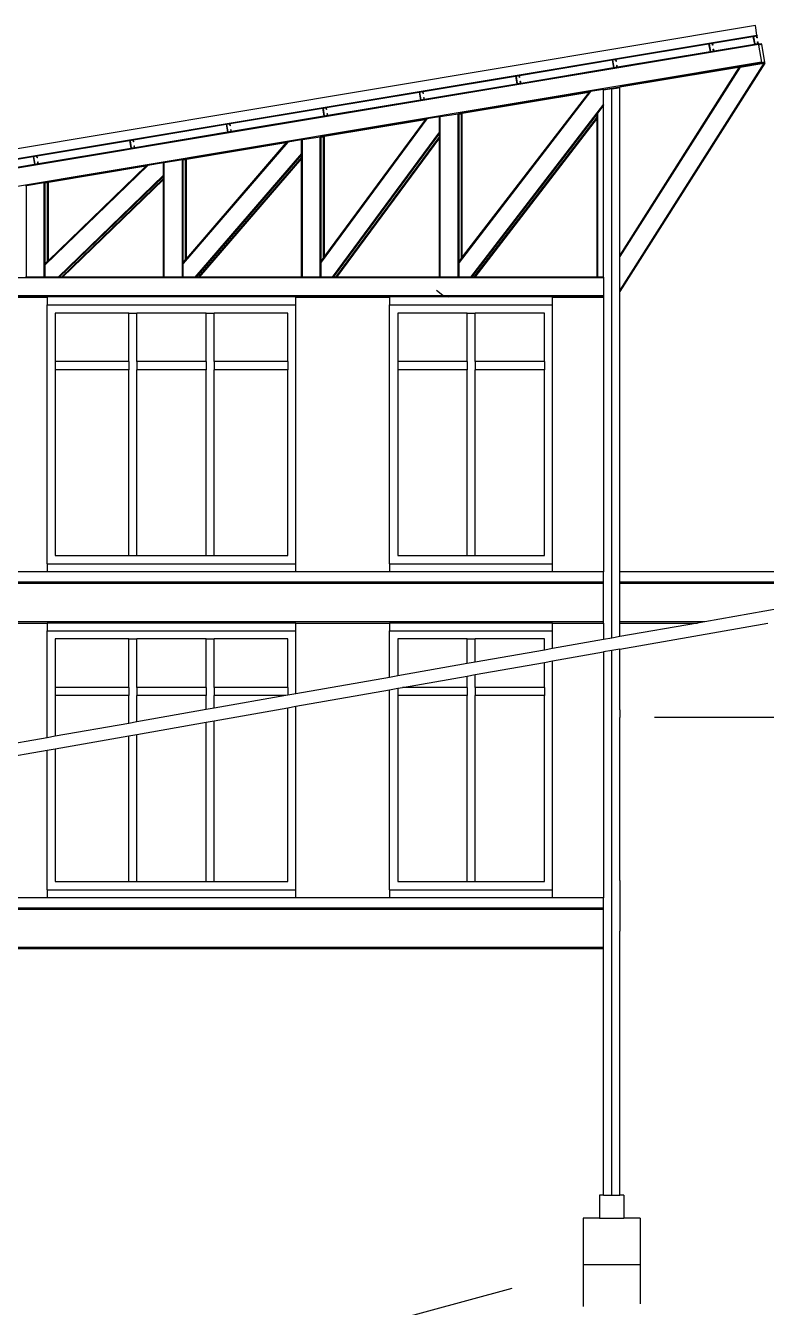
# Model space of a CAD drawing. Extents: x -53 to 53, y -13 to 12.
# Drawn here: x -14.41 to -5.32, y -3.5 to 12.21 of the extents above; entities that cross this region are included whole.
import ezdxf

# ---------------------------------------------------------------- set-up
doc = ezdxf.new("R2010")
doc.units = 0
doc.layers.get('0').update_dxf_attribs({"linetype": 'CONTINUOUS'})

msp = doc.modelspace()

# ---------------------------------------------------------------- linework, layer by layer
for p, q in [((-5.455, 12.215), (-22.677, 9.344)), ((-5.435, 12.096), (-5.455, 12.215)), ((-22.657, 9.226), (-5.435, 12.096)), ((-5.416, 11.982), (-22.523, 9.131)), ((-7.162, 11.803), (-6.028, 11.992)), ((-5.979, 12), (-6.028, 11.992)), ((-6.028, 11.992), (-6.011, 11.893)), ((-5.983, 11.994), (-6.022, 11.988)), ((-6.022, 11.988), (-6.007, 11.899)), ((-5.979, 11.975), (-5.983, 11.994)), ((-5.979, 12), (-5.484, 12.083)), ((-5.974, 11.975), (-5.979, 12)), ((-5.974, 11.975), (-5.979, 11.975)), ((-5.467, 11.984), (-5.962, 11.901)), ((-5.434, 12.091), (-5.484, 12.083)), ((-5.484, 12.083), (-5.467, 11.984)), ((-5.438, 12.085), (-5.478, 12.078)), ((-5.478, 12.078), (-5.463, 11.99)), ((-5.467, 11.984), (-5.418, 11.992)), ((-5.463, 11.99), (-5.424, 11.996)), ((-5.435, 12.065), (-5.438, 12.085)), ((-5.435, 12.096), (-5.434, 12.091)), ((-5.43, 12.066), (-5.435, 12.065)), ((-5.43, 12.066), (-5.434, 12.091)), ((-5.427, 12.016), (-5.422, 12.017)), ((-5.424, 11.996), (-5.427, 12.016)), ((-5.418, 11.992), (-5.422, 12.017)), ((-5.417, 11.986), (-5.418, 11.992)), ((-5.378, 11.992), (-5.417, 11.986)), ((-5.417, 11.986), (-5.416, 11.982)), ((-5.416, 11.982), (-5.415, 11.976)), ((-5.376, 11.982), (-5.415, 11.976)), ((-5.415, 11.976), (-5.38, 11.765)), ((-5.376, 11.982), (-5.378, 11.992)), ((-5.34, 11.765), (-5.376, 11.982)), ((-8.346, 11.605), (-7.212, 11.795)), ((-7.162, 11.803), (-7.212, 11.795)), ((-7.212, 11.795), (-7.195, 11.696)), ((-7.166, 11.797), (-7.206, 11.79)), ((-7.206, 11.79), (-7.191, 11.702)), ((-7.163, 11.777), (-7.166, 11.797)), ((-7.158, 11.778), (-7.162, 11.803)), ((-6.011, 11.893), (-7.146, 11.704)), ((-6.011, 11.893), (-5.962, 11.901)), ((-6.007, 11.899), (-5.968, 11.906)), ((-5.971, 11.925), (-5.966, 11.926)), ((-5.968, 11.906), (-5.971, 11.925)), ((-5.962, 11.901), (-5.966, 11.926)), ((-5.38, 11.765), (-21.183, 9.131)), ((-7.195, 11.696), (-8.329, 11.507)), ((-7.195, 11.696), (-7.146, 11.704)), ((-7.191, 11.702), (-7.152, 11.708)), ((-7.158, 11.778), (-7.163, 11.777)), ((-7.155, 11.728), (-7.15, 11.729)), ((-7.152, 11.708), (-7.155, 11.728)), ((-7.146, 11.704), (-7.15, 11.729)), ((-5.378, 11.755), (-7.117, 11.466)), ((-5.338, 11.755), (-7.116, 11.459)), ((-5.339, 11.755), (-7.116, 8.954)), ((-5.352, 11.753), (-7.116, 8.972)), ((-5.643, 11.704), (-7.116, 9.384)), ((-5.656, 11.702), (-7.116, 9.402)), ((-5.656, 11.702), (-5.643, 11.704)), ((-5.643, 11.704), (-5.352, 11.753)), ((-5.379, 11.759), (-5.38, 11.765)), ((-5.34, 11.765), (-5.379, 11.759)), ((-5.378, 11.755), (-5.379, 11.759)), ((-5.352, 11.753), (-5.339, 11.755)), ((-5.338, 11.755), (-5.34, 11.765)), ((-5.339, 11.755), (-5.338, 11.755)), ((-5.339, 11.755), (-5.338, 11.755)), ((-5.339, 11.755), (-5.338, 11.755)), ((-5.339, 11.755), (-5.338, 11.755)), ((-5.339, 11.755), (-5.338, 11.755)), ((-5.339, 11.755), (-5.338, 11.755)), ((-5.339, 11.755), (-5.338, 11.755)), ((-5.339, 11.755), (-5.338, 11.755)), ((-5.339, 11.755), (-5.338, 11.755)), ((-5.339, 11.755), (-5.338, 11.755)), ((-5.339, 11.755), (-5.338, 11.755)), ((-5.339, 11.755), (-5.338, 11.755)), ((-9.53, 11.408), (-8.395, 11.597)), ((-8.379, 11.499), (-9.513, 11.31)), ((-8.346, 11.605), (-8.395, 11.597)), ((-8.395, 11.597), (-8.379, 11.499)), ((-8.35, 11.6), (-8.389, 11.593)), ((-8.389, 11.593), (-8.375, 11.504)), ((-8.379, 11.499), (-8.329, 11.507)), ((-8.375, 11.504), (-8.335, 11.511)), ((-8.347, 11.58), (-8.35, 11.6)), ((-8.342, 11.581), (-8.347, 11.58)), ((-8.342, 11.581), (-8.346, 11.605)), ((-8.339, 11.531), (-8.334, 11.532)), ((-8.335, 11.511), (-8.339, 11.531)), ((-8.329, 11.507), (-8.334, 11.532)), ((-10.713, 11.211), (-9.579, 11.4)), ((-9.53, 11.408), (-9.579, 11.4)), ((-9.579, 11.4), (-9.562, 11.301)), ((-9.534, 11.402), (-9.573, 11.396)), ((-9.573, 11.396), (-9.558, 11.307)), ((-9.558, 11.307), (-9.519, 11.314)), ((-9.53, 11.383), (-9.534, 11.402)), ((-9.525, 11.384), (-9.53, 11.408)), ((-9.525, 11.384), (-9.53, 11.383)), ((-9.522, 11.333), (-9.517, 11.334)), ((-9.519, 11.314), (-9.522, 11.333)), ((-9.513, 11.31), (-9.517, 11.334)), ((-7.477, 11.406), (-9.089, 9.312)), ((-7.491, 11.403), (-9.089, 11.137)), ((-7.497, 11.396), (-9.049, 9.38)), ((-7.497, 11.396), (-9.049, 11.137)), ((-7.491, 11.403), (-7.497, 11.396)), ((-7.477, 11.406), (-7.491, 11.403)), ((-7.318, 11.432), (-7.477, 11.406)), ((-7.318, 11.432), (-7.117, 11.466)), ((-7.316, 11.422), (-7.318, 11.432)), ((-7.216, 11.439), (-7.316, 11.422)), ((-7.316, 11.254), (-7.316, 11.422)), ((-7.216, 11.439), (-7.156, 11.449)), ((-7.216, 4.706), (-7.216, 11.439)), ((-7.156, 11.449), (-7.116, 11.456)), ((-7.156, 11.449), (-7.156, 11.449)), ((-7.116, 11.459), (-7.117, 11.466)), ((-7.116, 11.456), (-7.116, 11.459)), ((-7.116, 9.402), (-7.116, 11.456)), ((-7.116, 11.456), (-7.116, 11.456)), ((-11.897, 11.014), (-10.763, 11.203)), ((-10.713, 11.211), (-10.763, 11.203)), ((-10.763, 11.203), (-10.746, 11.104)), ((-10.717, 11.205), (-10.757, 11.199)), ((-10.757, 11.199), (-10.742, 11.11)), ((-10.714, 11.185), (-10.717, 11.205)), ((-10.709, 11.186), (-10.714, 11.185)), ((-10.709, 11.186), (-10.713, 11.211)), ((-9.562, 11.301), (-10.697, 11.112)), ((-9.562, 11.301), (-9.513, 11.31)), ((-7.316, 11.254), (-8.95, 9.131)), ((-7.316, 11.238), (-7.386, 11.146)), ((-7.316, 11.238), (-7.316, 11.254)), ((-7.316, 9.131), (-7.316, 11.238)), ((-13.081, 10.816), (-11.946, 11.005)), ((-11.897, 11.014), (-11.946, 11.005)), ((-11.946, 11.005), (-11.93, 10.907)), ((-11.901, 11.008), (-11.941, 11.001)), ((-11.941, 11.001), (-11.926, 10.913)), ((-11.898, 10.988), (-11.901, 11.008)), ((-11.893, 10.989), (-11.897, 11.014)), ((-10.746, 11.104), (-11.88, 10.915)), ((-9.485, 11.071), (-10.781, 9.317)), ((-9.499, 11.069), (-10.781, 10.855)), ((-10.746, 11.104), (-10.697, 11.112)), ((-10.742, 11.11), (-10.703, 11.116)), ((-9.504, 11.061), (-10.741, 9.387)), ((-9.504, 11.061), (-10.741, 10.855)), ((-10.706, 11.136), (-10.701, 11.137)), ((-10.703, 11.116), (-10.706, 11.136)), ((-10.697, 11.112), (-10.701, 11.137)), ((-9.499, 11.069), (-9.504, 11.061)), ((-9.485, 11.071), (-9.499, 11.069)), ((-9.329, 11.097), (-9.485, 11.071)), ((-9.329, 11.097), (-9.319, 11.099)), ((-9.329, 10.912), (-9.329, 11.097)), ((-9.319, 11.099), (-9.098, 11.135)), ((-9.319, 9.131), (-9.319, 11.099)), ((-9.098, 11.135), (-9.089, 11.137)), ((-9.098, 9.131), (-9.098, 11.135)), ((-9.089, 11.13), (-9.089, 11.137)), ((-9.089, 11.13), (-9.058, 11.135)), ((-9.089, 9.328), (-9.089, 11.13)), ((-9.058, 11.135), (-9.049, 11.137)), ((-9.058, 9.367), (-9.058, 11.135)), ((-9.049, 9.38), (-9.049, 11.137)), ((-7.396, 11.134), (-8.937, 9.131)), ((-7.396, 11.098), (-8.91, 9.131)), ((-7.396, 11.082), (-8.897, 9.131)), ((-7.386, 11.146), (-7.396, 11.134)), ((-7.396, 11.098), (-7.396, 11.134)), ((-7.396, 11.082), (-7.396, 11.098)), ((-7.396, 9.131), (-7.396, 11.082)), ((-7.386, 9.131), (-7.386, 11.146)), ((-11.93, 10.907), (-13.064, 10.718)), ((-11.93, 10.907), (-11.88, 10.915)), ((-11.926, 10.913), (-11.886, 10.919)), ((-11.893, 10.989), (-11.898, 10.988)), ((-11.89, 10.939), (-11.885, 10.94)), ((-11.886, 10.919), (-11.89, 10.939)), ((-11.88, 10.915), (-11.885, 10.94)), ((-11.011, 10.817), (-10.791, 10.853)), ((-10.791, 10.853), (-10.781, 10.855)), ((-10.791, 9.131), (-10.791, 10.853)), ((-10.781, 10.848), (-10.781, 10.855)), ((-10.781, 10.848), (-10.751, 10.853)), ((-10.781, 9.333), (-10.781, 10.848)), ((-10.751, 10.853), (-10.741, 10.855)), ((-10.751, 9.374), (-10.751, 10.853)), ((-10.741, 9.387), (-10.741, 10.855)), ((-9.329, 10.912), (-10.644, 9.131)), ((-9.329, 10.895), (-10.632, 9.131)), ((-9.329, 10.857), (-10.604, 9.131)), ((-9.329, 10.912), (-9.321, 10.906)), ((-9.329, 10.895), (-9.329, 10.912)), ((-9.321, 10.906), (-9.329, 10.895)), ((-9.329, 10.857), (-9.329, 10.895)), ((-9.329, 10.841), (-9.329, 10.857)), ((-14.264, 10.619), (-13.13, 10.808)), ((-13.113, 10.71), (-14.248, 10.52)), ((-13.081, 10.816), (-13.13, 10.808)), ((-13.13, 10.808), (-13.113, 10.71)), ((-13.085, 10.811), (-13.124, 10.804)), ((-13.124, 10.804), (-13.109, 10.715)), ((-13.113, 10.71), (-13.064, 10.718)), ((-13.109, 10.715), (-13.07, 10.722)), ((-13.081, 10.791), (-13.085, 10.811)), ((-13.076, 10.792), (-13.081, 10.816)), ((-13.076, 10.792), (-13.081, 10.791)), ((-13.073, 10.742), (-13.068, 10.742)), ((-13.07, 10.722), (-13.073, 10.742)), ((-13.064, 10.718), (-13.068, 10.742)), ((-11.191, 10.787), (-12.474, 9.3)), ((-11.206, 10.784), (-12.474, 10.573)), ((-11.213, 10.776), (-12.434, 9.361)), ((-11.213, 10.776), (-12.434, 10.573)), ((-11.206, 10.784), (-11.213, 10.776)), ((-11.191, 10.787), (-11.206, 10.784)), ((-11.021, 10.815), (-11.191, 10.787)), ((-11.021, 10.815), (-11.011, 10.817)), ((-11.021, 10.646), (-11.021, 10.815)), ((-11.011, 9.131), (-11.011, 10.817)), ((-9.329, 10.841), (-10.592, 9.131)), ((-9.329, 9.131), (-9.329, 10.841)), ((-15.448, 10.422), (-14.314, 10.611)), ((-14.264, 10.619), (-14.314, 10.611)), ((-14.314, 10.611), (-14.297, 10.512)), ((-14.268, 10.613), (-14.308, 10.607)), ((-14.308, 10.607), (-14.293, 10.518)), ((-14.265, 10.594), (-14.268, 10.613)), ((-14.26, 10.594), (-14.265, 10.594)), ((-14.26, 10.594), (-14.264, 10.619)), ((-14.257, 10.544), (-14.252, 10.545)), ((-14.254, 10.525), (-14.257, 10.544)), ((-14.248, 10.52), (-14.252, 10.545)), ((-12.714, 10.533), (-12.905, 10.501)), ((-12.704, 10.534), (-12.714, 10.533)), ((-12.714, 10.38), (-12.714, 10.533)), ((-12.483, 10.571), (-12.704, 10.534)), ((-12.704, 9.131), (-12.704, 10.534)), ((-12.474, 10.573), (-12.483, 10.571)), ((-12.483, 9.131), (-12.483, 10.571)), ((-12.474, 10.566), (-12.474, 10.573)), ((-12.443, 10.571), (-12.474, 10.566)), ((-12.474, 9.315), (-12.474, 10.566)), ((-12.434, 10.573), (-12.443, 10.571)), ((-12.443, 9.35), (-12.443, 10.571)), ((-12.434, 9.361), (-12.434, 10.573)), ((-11.021, 10.646), (-12.328, 9.131)), ((-11.021, 10.631), (-12.315, 9.131)), ((-11.021, 10.6), (-12.288, 9.131)), ((-11.021, 10.585), (-12.275, 9.131)), ((-11.021, 10.631), (-11.021, 10.646)), ((-11.021, 10.6), (-11.021, 10.631)), ((-11.021, 10.585), (-11.021, 10.6)), ((-11.021, 9.131), (-11.021, 10.585)), ((-14.297, 10.512), (-15.432, 10.323)), ((-14.297, 10.512), (-14.248, 10.52)), ((-14.293, 10.518), (-14.254, 10.525)), ((-12.905, 10.501), (-14.166, 9.284)), ((-12.923, 10.498), (-14.166, 10.291)), ((-12.931, 10.49), (-14.126, 9.337)), ((-12.931, 10.49), (-14.126, 10.291)), ((-12.714, 10.38), (-14.007, 9.131)), ((-12.923, 10.498), (-12.931, 10.49)), ((-12.905, 10.501), (-12.923, 10.498)), ((-12.714, 10.366), (-12.714, 10.38)), ((-14.396, 10.252), (-14.406, 10.251)), ((-14.176, 10.289), (-14.396, 10.252)), ((-14.396, 9.131), (-14.396, 10.252)), ((-14.166, 10.291), (-14.176, 10.289)), ((-14.176, 9.131), (-14.176, 10.289)), ((-14.166, 10.284), (-14.166, 10.291)), ((-14.136, 10.289), (-14.166, 10.284)), ((-14.166, 9.298), (-14.166, 10.284)), ((-14.126, 10.291), (-14.136, 10.289)), ((-14.136, 9.327), (-14.136, 10.289)), ((-14.126, 9.337), (-14.126, 10.291)), ((-12.714, 10.366), (-13.993, 9.131)), ((-12.714, 10.341), (-13.967, 9.131)), ((-12.714, 10.327), (-13.953, 9.131)), ((-12.714, 10.341), (-12.714, 10.366)), ((-12.714, 10.327), (-12.714, 10.341)), ((-12.714, 9.131), (-12.714, 10.327)), ((-14.136, 9.327), (-14.166, 9.298)), ((-14.166, 9.298), (-14.166, 9.284)), ((-14.166, 9.131), (-14.166, 9.284)), ((-14.126, 9.337), (-14.136, 9.327)), ((-12.443, 9.35), (-12.474, 9.315)), ((-12.474, 9.315), (-12.474, 9.3)), ((-12.474, 9.131), (-12.474, 9.3)), ((-12.434, 9.361), (-12.443, 9.35)), ((-10.751, 9.374), (-10.781, 9.333)), ((-10.781, 9.333), (-10.781, 9.317)), ((-10.781, 9.131), (-10.781, 9.317)), ((-10.741, 9.387), (-10.751, 9.374)), ((-9.058, 9.367), (-9.089, 9.328)), ((-9.089, 9.328), (-9.089, 9.312)), ((-9.089, 9.131), (-9.089, 9.312)), ((-9.049, 9.38), (-9.058, 9.367)), ((-7.116, 9.384), (-7.116, 9.402)), ((-7.116, 8.972), (-7.116, 9.384)), ((-7.316, 9.121), (-22.116, 9.121)), ((-14.396, 9.131), (-14.406, 9.131)), ((-14.176, 9.131), (-14.396, 9.131)), ((-14.166, 9.131), (-14.176, 9.131)), ((-14.007, 9.131), (-14.166, 9.131)), ((-14.007, 9.131), (-13.993, 9.131)), ((-13.967, 9.131), (-13.993, 9.131)), ((-13.953, 9.131), (-13.967, 9.131)), ((-12.714, 9.131), (-13.953, 9.131)), ((-12.704, 9.131), (-12.714, 9.131)), ((-12.483, 9.131), (-12.704, 9.131)), ((-12.474, 9.131), (-12.483, 9.131)), ((-12.328, 9.131), (-12.474, 9.131)), ((-12.328, 9.131), (-12.315, 9.131)), ((-12.288, 9.131), (-12.315, 9.131)), ((-12.275, 9.131), (-12.288, 9.131)), ((-11.021, 9.131), (-12.275, 9.131)), ((-11.011, 9.131), (-11.021, 9.131)), ((-10.791, 9.131), (-11.011, 9.131)), ((-10.781, 9.131), (-10.791, 9.131)), ((-10.644, 9.131), (-10.781, 9.131)), ((-10.644, 9.131), (-10.632, 9.131)), ((-10.604, 9.131), (-10.632, 9.131)), ((-10.592, 9.131), (-10.604, 9.131)), ((-9.329, 9.131), (-10.592, 9.131)), ((-9.319, 9.131), (-9.329, 9.131)), ((-9.098, 9.131), (-9.319, 9.131)), ((-9.089, 9.131), (-9.098, 9.131)), ((-8.95, 9.131), (-9.089, 9.131)), ((-8.95, 9.131), (-8.937, 9.131)), ((-8.91, 9.131), (-8.937, 9.131)), ((-8.897, 9.131), (-8.91, 9.131)), ((-7.396, 9.131), (-8.897, 9.131)), ((-7.386, 9.131), (-7.396, 9.131)), ((-7.316, 9.131), (-7.386, 9.131)), ((-7.316, 9.131), (-7.316, 9.121)), ((-7.316, 9.121), (-7.316, 8.901)), ((-9.365, 8.97), (-9.269, 8.896)), ((-7.116, 8.954), (-7.116, 8.972)), ((-7.316, 8.901), (-22.076, 8.901)), ((-7.316, 8.891), (-22.076, 8.891)), ((-15.291, 8.887), (-14.141, 8.887)), ((-14.141, 8.887), (-14.141, 8.791)), ((-11.091, 8.887), (-9.941, 8.887)), ((-11.091, 8.791), (-11.091, 8.887)), ((-9.941, 8.887), (-9.941, 8.791)), ((-9.276, 8.901), (-9.269, 8.896)), ((-9.276, 8.901), (-9.269, 8.896)), ((-9.276, 8.901), (-9.269, 8.896)), ((-9.276, 8.901), (-9.269, 8.896)), ((-9.276, 8.901), (-9.269, 8.896)), ((-9.276, 8.901), (-9.269, 8.896)), ((-9.276, 8.901), (-9.269, 8.896)), ((-9.269, 8.896), (-9.263, 8.891)), ((-9.269, 8.896), (-9.263, 8.891)), ((-9.269, 8.896), (-9.263, 8.891)), ((-9.269, 8.896), (-9.263, 8.891)), ((-9.236, 8.901), (-9.229, 8.896)), ((-9.236, 8.901), (-9.229, 8.896)), ((-9.236, 8.901), (-9.229, 8.896)), ((-9.236, 8.901), (-9.229, 8.896)), ((-9.236, 8.901), (-9.229, 8.896)), ((-9.236, 8.901), (-9.229, 8.896)), ((-9.236, 8.901), (-9.229, 8.896)), ((-9.236, 8.901), (-9.229, 8.896)), ((-9.236, 8.901), (-9.229, 8.896)), ((-9.236, 8.901), (-9.229, 8.896)), ((-9.236, 8.901), (-9.229, 8.896)), ((-9.236, 8.901), (-9.229, 8.896)), ((-9.229, 8.896), (-9.223, 8.891)), ((-9.229, 8.896), (-9.223, 8.891)), ((-9.229, 8.896), (-9.223, 8.891)), ((-9.229, 8.896), (-9.223, 8.891)), ((-9.229, 8.896), (-9.223, 8.891)), ((-9.229, 8.896), (-9.223, 8.891)), ((-9.229, 8.896), (-9.223, 8.891)), ((-9.229, 8.896), (-9.223, 8.891)), ((-9.229, 8.896), (-9.223, 8.891)), ((-9.229, 8.896), (-9.223, 8.891)), ((-9.229, 8.896), (-9.223, 8.891)), ((-9.229, 8.896), (-9.223, 8.891)), ((-7.941, 8.887), (-7.316, 8.887)), ((-7.941, 8.791), (-7.941, 8.887)), ((-7.316, 8.901), (-7.316, 8.891)), ((-7.316, 8.891), (-7.316, 8.887)), ((-7.316, 8.887), (-7.316, 5.517)), ((-7.116, 5.517), (-7.116, 8.954)), ((-14.141, 5.617), (-14.141, 8.791)), ((-14.141, 8.791), (-11.091, 8.791)), ((-13.141, 8.691), (-14.041, 8.691)), ((-14.041, 8.691), (-14.041, 8.097)), ((-13.141, 8.691), (-13.041, 8.691)), ((-13.141, 8.097), (-13.141, 8.691)), ((-13.041, 8.097), (-13.041, 8.691)), ((-12.191, 8.691), (-13.041, 8.691)), ((-12.191, 8.691), (-12.091, 8.691)), ((-12.191, 8.097), (-12.191, 8.691)), ((-12.091, 8.097), (-12.091, 8.691)), ((-11.191, 8.691), (-12.091, 8.691)), ((-11.191, 8.097), (-11.191, 8.691)), ((-11.091, 5.617), (-11.091, 8.791)), ((-9.941, 5.617), (-9.941, 8.791)), ((-9.941, 8.791), (-7.941, 8.791)), ((-8.991, 8.691), (-9.841, 8.691)), ((-9.841, 8.691), (-9.841, 8.097)), ((-8.991, 8.691), (-8.891, 8.691)), ((-8.991, 8.097), (-8.991, 8.691)), ((-8.041, 8.691), (-8.891, 8.691)), ((-8.891, 8.097), (-8.891, 8.691)), ((-8.041, 8.097), (-8.041, 8.691)), ((-7.941, 5.617), (-7.941, 8.791)), ((-13.141, 8.097), (-14.041, 8.097)), ((-14.041, 8.097), (-14.041, 7.997)), ((-13.141, 8.097), (-13.141, 7.997)), ((-12.191, 8.097), (-13.041, 8.097)), ((-13.041, 8.097), (-13.041, 7.997)), ((-12.191, 8.097), (-12.191, 7.997)), ((-11.191, 8.097), (-12.091, 8.097)), ((-12.091, 8.097), (-12.091, 7.997)), ((-11.191, 8.097), (-11.191, 7.997)), ((-8.991, 8.097), (-9.841, 8.097)), ((-9.841, 8.097), (-9.841, 7.997)), ((-8.991, 8.097), (-8.991, 7.997)), ((-8.041, 8.097), (-8.891, 8.097)), ((-8.891, 8.097), (-8.891, 7.997)), ((-8.041, 8.097), (-8.041, 7.997)), ((-13.141, 7.997), (-14.041, 7.997)), ((-14.041, 7.997), (-14.041, 5.717)), ((-13.141, 5.717), (-13.141, 7.997)), ((-12.191, 7.997), (-13.041, 7.997)), ((-13.041, 5.717), (-13.041, 7.997)), ((-12.191, 5.717), (-12.191, 7.997)), ((-11.191, 7.997), (-12.091, 7.997)), ((-12.091, 5.717), (-12.091, 7.997)), ((-11.191, 5.717), (-11.191, 7.997)), ((-8.991, 7.997), (-9.841, 7.997)), ((-9.841, 7.997), (-9.841, 5.717)), ((-8.991, 5.717), (-8.991, 7.997)), ((-8.041, 7.997), (-8.891, 7.997)), ((-8.891, 5.717), (-8.891, 7.997)), ((-8.041, 5.717), (-8.041, 7.997)), ((-14.041, 5.717), (-13.141, 5.717)), ((-13.141, 5.717), (-13.041, 5.717)), ((-13.041, 5.717), (-12.191, 5.717)), ((-12.191, 5.717), (-12.091, 5.717)), ((-12.091, 5.717), (-11.191, 5.717)), ((-9.841, 5.717), (-8.991, 5.717)), ((-8.991, 5.717), (-8.891, 5.717)), ((-8.891, 5.717), (-8.041, 5.717)), ((-14.141, 5.517), (-15.291, 5.517)), ((-14.141, 5.617), (-11.091, 5.617)), ((-14.141, 5.617), (-14.141, 5.517)), ((-11.091, 5.517), (-14.141, 5.517)), ((-11.091, 5.517), (-11.091, 5.617)), ((-9.941, 5.517), (-11.091, 5.517)), ((-9.941, 5.617), (-7.941, 5.617)), ((-9.941, 5.617), (-9.941, 5.517)), ((-7.941, 5.517), (-9.941, 5.517)), ((-7.941, 5.517), (-7.941, 5.617)), ((-7.316, 5.517), (-7.941, 5.517)), ((-7.316, 5.397), (-7.316, 5.517)), ((-7.116, 5.397), (-7.116, 5.517)), ((-2.616, 5.517), (-7.116, 5.517)), ((-22.116, 5.397), (-7.316, 5.397)), ((-22.116, 5.391), (-7.316, 5.391)), ((-7.316, 5.375), (-22.116, 5.375)), ((-7.316, 5.391), (-7.316, 5.397)), ((-7.316, 5.375), (-7.316, 5.391)), ((-7.316, 4.907), (-7.316, 5.375)), ((-7.116, 5.397), (-3.297, 5.397)), ((-7.116, 5.391), (-7.116, 5.397)), ((-7.116, 5.375), (-7.116, 5.391)), ((-7.116, 5.391), (-3.329, 5.391)), ((-7.116, 4.907), (-7.116, 5.375)), ((-3.42, 5.375), (-7.116, 5.375)), ((-3.42, 5.375), (-6.074, 4.907)), ((-7.316, 4.907), (-22.116, 4.907)), ((-15.291, 4.891), (-14.141, 4.891)), ((-14.141, 4.891), (-14.141, 4.796)), ((-11.091, 4.891), (-14.141, 4.891)), ((-11.091, 4.891), (-9.941, 4.891)), ((-11.091, 4.796), (-11.091, 4.891)), ((-9.941, 4.891), (-9.941, 4.796)), ((-7.941, 4.891), (-9.941, 4.891)), ((-7.941, 4.891), (-7.316, 4.891)), ((-7.941, 4.796), (-7.941, 4.891)), ((-7.316, 4.891), (-7.316, 4.907)), ((-7.316, 4.891), (-7.316, 4.688)), ((-7.116, 4.891), (-7.116, 4.907)), ((-6.074, 4.907), (-7.116, 4.907)), ((-7.116, 4.891), (-6.165, 4.891)), ((-7.116, 4.724), (-7.116, 4.891)), ((-7.116, 4.571), (-5.301, 4.891)), ((-6.165, 4.891), (-7.116, 4.724)), ((-6.074, 4.907), (-6.165, 4.891)), ((-14.141, 3.485), (-14.141, 4.796)), ((-14.141, 4.796), (-11.091, 4.796)), ((-11.091, 4.023), (-11.091, 4.796)), ((-9.941, 4.225), (-9.941, 4.796)), ((-9.941, 4.796), (-7.941, 4.796)), ((-7.941, 4.578), (-7.941, 4.796)), ((-7.116, 4.724), (-7.216, 4.706)), ((-13.141, 4.696), (-14.041, 4.696)), ((-14.041, 4.696), (-14.041, 4.101)), ((-13.141, 4.696), (-13.041, 4.696)), ((-13.141, 4.101), (-13.141, 4.696)), ((-13.041, 4.101), (-13.041, 4.696)), ((-12.191, 4.696), (-13.041, 4.696)), ((-12.191, 4.696), (-12.091, 4.696)), ((-12.191, 4.101), (-12.191, 4.696)), ((-12.091, 4.101), (-12.091, 4.696)), ((-11.191, 4.696), (-12.091, 4.696)), ((-11.191, 4.101), (-11.191, 4.696)), ((-9.841, 4.696), (-9.841, 4.243)), ((-8.991, 4.696), (-9.841, 4.696)), ((-8.991, 4.696), (-8.891, 4.696)), ((-8.991, 4.393), (-8.991, 4.696)), ((-8.891, 4.411), (-8.891, 4.696)), ((-8.041, 4.696), (-8.891, 4.696)), ((-8.041, 4.56), (-8.891, 4.411)), ((-8.041, 4.56), (-8.041, 4.696)), ((-7.941, 4.578), (-8.041, 4.56)), ((-7.316, 4.688), (-7.941, 4.578)), ((-7.216, 4.706), (-7.316, 4.688)), ((-7.116, 4.571), (-7.216, 4.554)), ((-7.116, 3.825), (-7.116, 4.571)), ((-8.891, 4.411), (-8.991, 4.393)), ((-8.891, 4.258), (-8.041, 4.408)), ((-8.041, 4.408), (-7.941, 4.426)), ((-8.041, 4.101), (-8.041, 4.408)), ((-7.941, 4.426), (-7.316, 4.536)), ((-7.941, 1.621), (-7.941, 4.426)), ((-7.216, 4.554), (-7.316, 4.536)), ((-7.316, 4.536), (-7.316, 1.521)), ((-7.216, -2.124), (-7.216, 4.554)), ((-9.841, 4.243), (-9.941, 4.225)), ((-8.991, 4.393), (-9.841, 4.243)), ((-8.991, 4.241), (-8.891, 4.258)), ((-8.891, 4.101), (-8.891, 4.258)), ((-13.141, 4.101), (-14.041, 4.101)), ((-14.041, 4.101), (-14.041, 4.001)), ((-13.141, 4.101), (-13.141, 4.001)), ((-12.191, 4.101), (-13.041, 4.101)), ((-13.041, 4.101), (-13.041, 4.001)), ((-12.191, 4.101), (-12.191, 4.001)), ((-11.191, 4.101), (-12.091, 4.101)), ((-12.091, 4.101), (-12.091, 4.001)), ((-11.191, 4.101), (-11.191, 4.005)), ((-9.941, 4.225), (-11.091, 4.023)), ((-9.941, 4.073), (-9.841, 4.091)), ((-9.841, 4.091), (-9.781, 4.101)), ((-9.841, 4.091), (-9.841, 4.001)), ((-9.781, 4.101), (-8.991, 4.241)), ((-8.991, 4.101), (-9.781, 4.101)), ((-8.991, 4.101), (-8.991, 4.241)), ((-8.991, 4.101), (-8.991, 4.001)), ((-8.041, 4.101), (-8.891, 4.101)), ((-8.891, 4.101), (-8.891, 4.001)), ((-8.041, 4.101), (-8.041, 4.001)), ((-13.141, 4.001), (-14.041, 4.001)), ((-14.041, 4.001), (-14.041, 3.502)), ((-13.141, 3.661), (-13.141, 4.001)), ((-12.191, 4.001), (-13.041, 4.001)), ((-13.041, 3.679), (-13.041, 4.001)), ((-12.191, 3.829), (-12.191, 4.001)), ((-11.212, 4.001), (-12.091, 4.001)), ((-12.091, 3.846), (-12.091, 4.001)), ((-11.212, 4.001), (-12.091, 3.846)), ((-11.191, 4.005), (-11.212, 4.001)), ((-11.091, 4.023), (-11.191, 4.005)), ((-11.091, 3.87), (-9.941, 4.073)), ((-9.941, 1.621), (-9.941, 4.073)), ((-8.991, 4.001), (-9.841, 4.001)), ((-9.841, 4.001), (-9.841, 1.721)), ((-8.991, 1.721), (-8.991, 4.001)), ((-8.041, 4.001), (-8.891, 4.001)), ((-8.891, 1.721), (-8.891, 4.001)), ((-8.041, 1.721), (-8.041, 4.001)), ((-12.191, 3.829), (-13.041, 3.679)), ((-12.091, 3.846), (-12.191, 3.829)), ((-12.091, 3.694), (-11.191, 3.853)), ((-11.191, 3.853), (-11.091, 3.87)), ((-11.191, 1.721), (-11.191, 3.853)), ((-11.091, 1.621), (-11.091, 3.87)), ((-7.116, 3.825), (-7.116, 3.733)), ((-13.141, 3.661), (-14.041, 3.502)), ((-13.041, 3.679), (-13.141, 3.661)), ((-13.041, 3.526), (-12.191, 3.676)), ((-12.191, 3.676), (-12.091, 3.694)), ((-12.191, 1.721), (-12.191, 3.676)), ((-12.091, 1.721), (-12.091, 3.694)), ((-7.116, 3.609), (-7.116, 3.733)), ((-4.302, 3.733), (-6.692, 3.733)), ((-14.141, 3.485), (-15.291, 3.282)), ((-14.041, 3.502), (-14.141, 3.485)), ((-14.041, 3.35), (-13.141, 3.509)), ((-13.141, 3.509), (-13.041, 3.526)), ((-13.141, 1.721), (-13.141, 3.509)), ((-13.041, 1.721), (-13.041, 3.526)), ((-7.116, 3.399), (-7.116, 3.609)), ((-15.291, 3.13), (-14.141, 3.333)), ((-14.141, 3.333), (-14.041, 3.35)), ((-14.141, 1.621), (-14.141, 3.333)), ((-14.041, 3.35), (-14.041, 1.721)), ((-7.116, 2.733), (-7.116, 3.399)), ((-7.116, 2.404), (-7.116, 2.733)), ((-7.116, 1.733), (-7.116, 2.404)), ((-7.116, 1.733), (-7.116, 1.113)), ((-14.141, 1.621), (-11.091, 1.621)), ((-14.141, 1.621), (-14.141, 1.521)), ((-14.041, 1.721), (-13.141, 1.721)), ((-13.141, 1.721), (-13.041, 1.721)), ((-13.041, 1.721), (-12.191, 1.721)), ((-12.191, 1.721), (-12.091, 1.721)), ((-12.091, 1.721), (-11.191, 1.721)), ((-11.091, 1.521), (-11.091, 1.621)), ((-9.941, 1.621), (-7.941, 1.621)), ((-9.941, 1.621), (-9.941, 1.521)), ((-9.841, 1.721), (-8.991, 1.721)), ((-8.991, 1.721), (-8.891, 1.721)), ((-8.891, 1.721), (-8.041, 1.721)), ((-7.941, 1.521), (-7.941, 1.621)), ((-14.141, 1.521), (-15.291, 1.521)), ((-11.091, 1.521), (-14.141, 1.521)), ((-9.941, 1.521), (-11.091, 1.521)), ((-7.941, 1.521), (-9.941, 1.521)), ((-7.316, 1.521), (-7.941, 1.521)), ((-7.316, 1.401), (-7.316, 1.521)), ((-22.116, 1.401), (-14.38, 1.401)), ((-14.404, 1.396), (-22.116, 1.396)), ((-7.316, 1.38), (-22.116, 1.38)), ((-13.752, 1.396), (-14.404, 1.396)), ((-14.38, 1.401), (-13.739, 1.401)), ((-13.752, 1.396), (-12.402, 1.396)), ((-13.739, 1.401), (-12.377, 1.401)), ((-11.195, 1.396), (-12.402, 1.396)), ((-12.377, 1.401), (-11.191, 1.401)), ((-11.195, 1.396), (-9.302, 1.396)), ((-11.191, 1.401), (-9.281, 1.401)), ((-9.302, 1.396), (-8.119, 1.396)), ((-9.281, 1.401), (-8.118, 1.401)), ((-7.316, 1.396), (-8.119, 1.396)), ((-8.118, 1.401), (-7.316, 1.401)), ((-7.316, 1.396), (-7.316, 1.401)), ((-7.316, 1.38), (-7.316, 1.396)), ((-7.316, 0.912), (-7.316, 1.38)), ((-7.116, 0.733), (-7.116, 1.113)), ((-7.316, 0.912), (-22.116, 0.912)), ((-11.555, 0.896), (-14.547, 0.896)), ((-11.092, 0.896), (-11.555, 0.896)), ((-8.159, 0.896), (-11.092, 0.896)), ((-7.721, 0.896), (-8.159, 0.896)), ((-7.316, 0.896), (-7.721, 0.896)), ((-7.316, 0.896), (-7.316, 0.912)), ((-7.316, 0.733), (-7.316, 0.896)), ((-7.316, 0.122), (-7.316, 0.733)), ((-7.116, -0.021), (-7.116, 0.733)), ((-7.316, -0.59), (-7.316, 0.122)), ((-7.116, -0.471), (-7.116, -0.021)), ((-7.116, -1.267), (-7.116, -0.471)), ((-7.316, -1.267), (-7.316, -0.59)), ((-7.316, -1.772), (-7.316, -1.267)), ((-7.116, -1.649), (-7.116, -1.267)), ((-7.116, -2.124), (-7.116, -1.649)), ((-7.316, -2.124), (-7.316, -1.772)), ((-7.316, -2.124), (-7.366, -2.124)), ((-7.366, -2.124), (-7.366, -2.267)), ((-7.316, -2.124), (-7.216, -2.124)), ((-7.216, -2.124), (-7.116, -2.124)), ((-7.066, -2.124), (-7.116, -2.124)), ((-7.066, -2.124), (-7.066, -2.267)), ((-7.366, -2.267), (-7.366, -2.404)), ((-7.066, -2.267), (-7.066, -2.404)), ((-7.366, -2.404), (-7.566, -2.404)), ((-7.566, -2.404), (-7.566, -2.574)), ((-7.366, -2.404), (-7.066, -2.404)), ((-6.866, -2.404), (-7.066, -2.404)), ((-6.866, -2.404), (-6.866, -2.96)), ((-7.566, -2.574), (-7.566, -2.974)), ((-7.566, -2.974), (-6.866, -2.974)), ((-7.566, -2.974), (-7.566, -3.267)), ((-6.866, -2.96), (-6.866, -2.974)), ((-6.866, -2.974), (-6.866, -3.267)), ((-8.442, -3.267), (-11.746, -4.162)), ((-7.566, -3.267), (-7.566, -3.482)), ((-6.866, -3.267), (-6.866, -3.362)), ((-6.866, -3.362), (-6.866, -3.456)), ((-7.566, -3.482), (-7.566, -3.488))]:
    msp.add_line(p, q)

doc.saveas('drawing.dxf')
